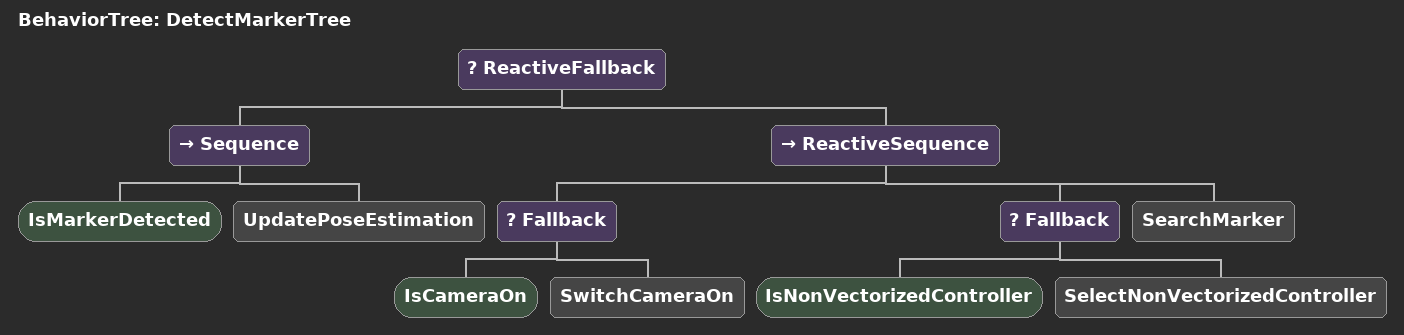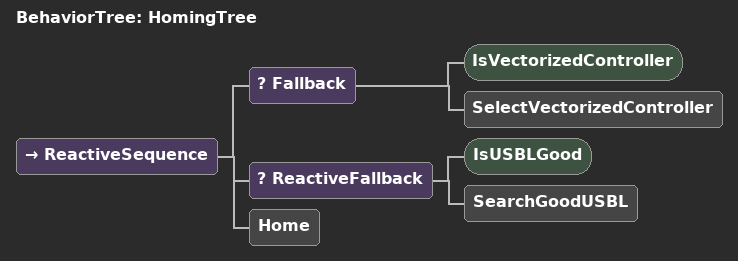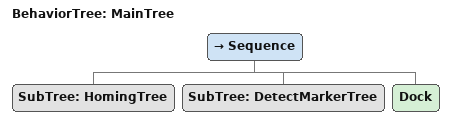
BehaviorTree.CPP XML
<?xml version="1.0" encoding="UTF-8"?>
<root BTCPP_format="4">
  <BehaviorTree ID="DetectMarkerTree">
    <ReactiveFallback>
      <Sequence>
        <IsMarkerDetected/>
        <UpdatePoseEstimation/>
      </Sequence>
      <ReactiveSequence>
        <Fallback>
          <IsCameraOn/>
          <SwitchCameraOn/>
        </Fallback>
        <Fallback>
          <IsNonVectorizedController/>
          <SelectNonVectorizedController/>
        </Fallback>
        <SearchMarker/>
      </ReactiveSequence>
    </ReactiveFallback>
  </BehaviorTree>

  <BehaviorTree ID="HomingTree">
    <ReactiveSequence>
      <Fallback>
        <IsVectorizedController/>
        <SelectVectorizedController/>
      </Fallback>
      <ReactiveFallback>
        <IsUSBLGood/>
        <SearchGoodUSBL/>
      </ReactiveFallback>
      <Home/>
    </ReactiveSequence>
  </BehaviorTree>

  <BehaviorTree ID="MainTree">
    <Sequence>
      <SubTree ID="HomingTree"/>
      <SubTree ID="DetectMarkerTree"/>
      <Dock/>
    </Sequence>
  </BehaviorTree>

</root>
